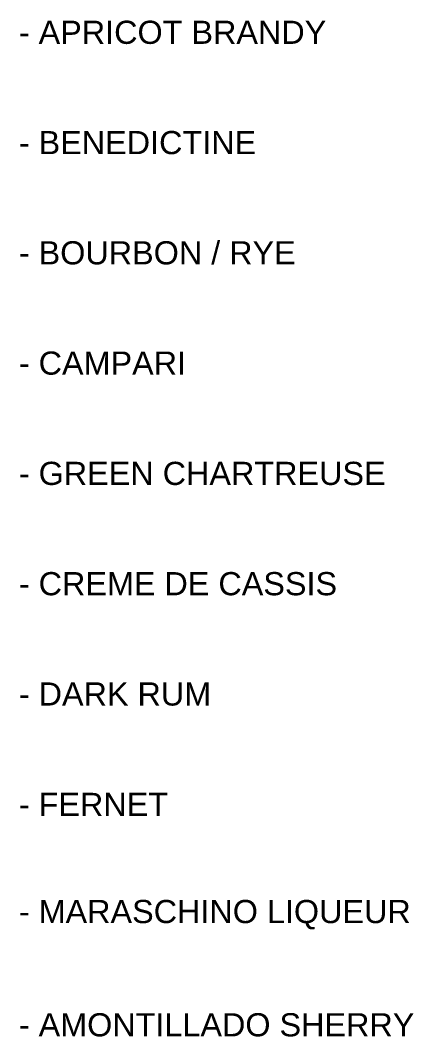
# Model space of a CAD drawing. Header units: metres. Extents: x -2.9 to 16.5, y 0 to 11.5.
# Drawn here: x 13.936 to 14.785, y 5.282 to 7.475 of the extents above; entities that cross this region are included whole.
import ezdxf

# ---------------------------------------------------------------- set-up
doc = ezdxf.new("R2010")
doc.units = ezdxf.units.M
doc.styles.get("Standard").update_dxf_attribs({"font": 'arial.ttf'})

msp = doc.modelspace()

# ---------------------------------------------------------------- texts
at = {"char_height": 0.05, "attachment_point": 4}
for s, insert, width in [('- APRICOT BRANDY', (13.9324, 7.4493), 0.877188), ('- BENEDICTINE', (13.9324, 7.2113), 0.649818), ('- BOURBON / RYE', (13.9324, 6.9734), 0.649818), ('- CAMPARI', (13.9324, 6.7354), 0.649818), ('- GREEN CHARTREUSE', (13.9324, 6.4974), 1.021708), ('- CREME DE CASSIS', (13.9324, 6.2594), 1.054853), ('- DARK RUM', (13.9324, 6.0214), 0.649818), ('- FERNET', (13.9324, 5.7834), 1.021708), ('- MARASCHINO LIQUEUR', (13.9324, 5.5454), 1.021708), ('- AMONTILLADO SHERRY', (13.9324, 5.3075), 1.021708)]:
    msp.add_mtext(s, dxfattribs=dict(at, insert=insert, width=width))

doc.saveas('drawing.dxf')
